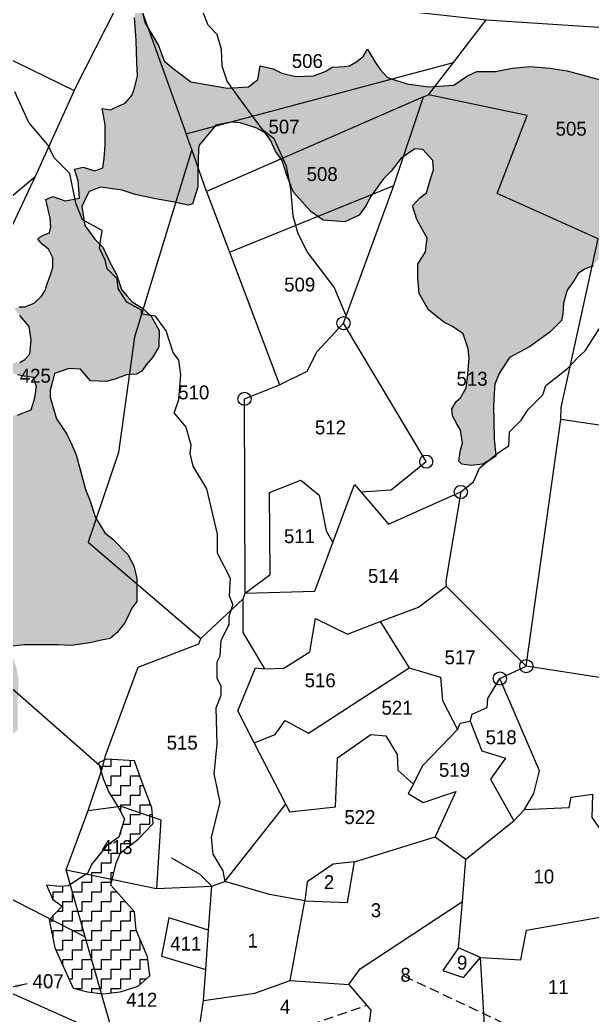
# Model space of a CAD drawing. Header units: metres. Extents: x 287585 to 289459, y 1999646 to 2003273.
# Drawn here: x 288528 to 288827, y 2001713 to 2002233 of the extents above; entities that cross this region are included whole.
import ezdxf
from ezdxf.enums import TextEntityAlignment as Align

# ---------------------------------------------------------------- set-up
doc = ezdxf.new("R2010")
doc.units = ezdxf.units.M
doc.header["$MEASUREMENT"] = 0
doc.linetypes.add('DASHED', pattern=[0.75, 0.5, -0.25])
for name, color, linetype in [('LINE_FOOTPATH', 1, 'DASHED'), ('LINE_WATER', 4, 'Continuous'), ('POLY_HATCH', 12, 'Continuous'), ('POLY_PARCEL', 6, 'Continuous'), ('SYM_ARROW', 1, 'Continuous'), ('SYM_STONE', 1, 'Continuous'), ('TEXT_PARCEL', 7, 'Continuous')]:
    doc.layers.add(name, color=color, linetype=linetype)
doc.styles.get("Standard").update_dxf_attribs({"font": 'arial.ttf'})
doc.styles.add('TEXT_MAP', font='')
doc.styles.get('TEXT_MAP').set_extended_font_data('Kruti Dev 050')
doc.dimstyles.get("Standard").update_dxf_attribs({"dimtxt": 0.18, "dimasz": 0.18, "dimexe": 0.18, "dimexo": 0.0625, "dimgap": 0.09, "dimtad": 0, "dimtih": 1, "dimtoh": 1, "dimdec": 4, "dimzin": 0, "dimdsep": 46, "dimtxsty": 'Standard', "dimcen": 0.09, "dimadec": 0, "dimazin": 0, "dimtfac": 1, "dimtdec": 4, "dimtofl": 0, "dimtmove": 0, "dimatfit": 3, "dimfxl": 1, "dimtolj": 1, "dimtzin": 0, "dimarcsym": 0})
pattern_1 = [(0, (287080.588, 1999474.532), (5.050251, 5.050251), [5.050251, -5.050251]), (90, (287085.6385, 1999474.532), (-5.050251, 5.050251), [5.050251, -5.050251])]

# ---------------------------------------------------------------- blocks, each defined once
blk = doc.blocks.new('STONE')
blk.add_circle((0, 0), 0.851)
blk = doc.blocks.new('TEXTARROW')
blk.add_leader([(0.04, -0.01), (8.68, -0.01)], dimstyle='Standard', override={"dimtxt": 2.5, "dimasz": 2.5, "dimexe": 1.25, "dimexo": 0.625, "dimgap": 0.625, "dimtad": 1, "dimtih": 0, "dimtoh": 0, "dimzin": 8, "dimcen": 2.5, "dimtofl": 1})

msp = doc.modelspace()

# ---------------------------------------------------------------- hatches: boundary and pattern name
at = {"layer": 'POLY_HATCH'}
h = msp.add_hatch(dxfattribs=at)
h.set_pattern_fill('ZIGZAG', color=256, scale=40.402007, style=0)
h.set_pattern_definition(pattern_1)
h.paths.add_polyline_path([(288923.38, 2002186.67), (288918.85, 2002193.07), (288913.58, 2002200.6), (288906.69, 2002214.26), (288904.8, 2002207.86), (288901.79, 2002204.85), (288897.27, 2002202.21), (288892, 2002201.46), (288884.46, 2002201.84), (288878.43, 2002204.1), (288872.03, 2002206.73), (288863.74, 2002209.74), (288859.22, 2002210.12), (288856.58, 2002208.24), (288853.57, 2002204.1), (288848.67, 2002201.84), (288843.02, 2002200.71), (288834.73, 2002200.71), (288823.43, 2002203.72), (288813.64, 2002206.35), (288804.6, 2002207.86), (288794.42, 2002208.61), (288785.01, 2002207.86), (288776.34, 2002205.98), (288766.55, 2002205.98), (288761.65, 2002203.72), (288754.49, 2002198.82), (288741.31, 2002198.07), (288730.01, 2002199.58), (288719.83, 2002202.97), (288716.07, 2002207.11), (288713.43, 2002210.87), (288709.46, 2002217.65), (288707.2, 2002213.89), (288703.81, 2002211.25), (288700.04, 2002208.99), (288697.4, 2002208.62), (288691, 2002208.24), (288687.23, 2002205.98), (288681.2, 2002203.72), (288671.79, 2002203.34), (288664.63, 2002205.23), (288660.11, 2002207.49), (288653.33, 2002208.99), (288652.2, 2002201.84), (288647.3, 2002198.07), (288636.37, 2002197.32), (288617.16, 2002200.71), (288606.99, 2002208.24), (288603.22, 2002211.63), (288600.21, 2002219.53), (288593.05, 2002231.58), (288590.79, 2002240.99), (288588.53, 2002242.88), (288587.78, 2002234.22), (288588.53, 2002222.17), (288588.91, 2002210.87), (288589.28, 2002203.72), (288587.78, 2002197.32), (288586.27, 2002193.55), (288582.88, 2002189.41), (288577.61, 2002187.15), (288575.35, 2002186.02), (288570.82, 2002186.78), (288571.58, 2002183.01), (288572.33, 2002178.12), (288572.33, 2002167.95), (288571.89, 2002160.6), (288571.14, 2002155.71), (288566.99, 2002154.2), (288560.96, 2002156.09), (288556.44, 2002154.96), (288558.33, 2002148.93), (288559.08, 2002139.9), (288551.55, 2002138.39), (288545.14, 2002140.65), (288541.37, 2002139.14), (288543.64, 2002129.36), (288544.01, 2002124.84), (288543.26, 2002121.83), (288540.62, 2002120.7), (288538.36, 2002119.57), (288537.23, 2002118.44), (288539.49, 2002115.8), (288542.88, 2002113.17), (288545.14, 2002108.65), (288545.14, 2002103.75), (288544.01, 2002100.36), (288542.13, 2002095.09), (288540.43, 2002090.01), (288535.35, 2002084.93), (288530.45, 2002083.05), (288527.44, 2002083.05), (288524.8, 2002082.29), (288527.81, 2002078.53), (288532.71, 2002072.88), (288533.84, 2002065.73), (288533.09, 2002058.57), (288529.27, 2002054.22), (288524.42, 2002053.68), (288511.61, 2002056.31), (288515, 2002052.17), (288521.03, 2002049.16), (288526.68, 2002047.65), (288530.07, 2002046.9), (288534.97, 2002046.15), (288536.48, 2002041.25), (288535.72, 2002035.61), (288533.84, 2002029.21), (288526.68, 2002026.57), (288520.66, 2002025.82), (288505.21, 2002025.82), (288496.48, 2002022.96), (288487.06, 2002015.05), (288484.43, 2002009.4), (288482.17, 2002003), (288481.41, 2001995.85), (288485.56, 2001991.33), (288488.95, 2001988.7), (288497.61, 2001985.68), (288500.62, 2001982.3), (288502.13, 2001978.15), (288499.87, 2001974.39), (288494.6, 2001970.62), (288489.7, 2001967.24), (288488.57, 2001964.22), (288494.97, 2001954.43), (288497.23, 2001946.9), (288498.36, 2001938.24), (288496.86, 2001932.22), (288493.84, 2001927.7), (288485.56, 2001926.57), (288472.37, 2001926.2), (288468.98, 2001926.95), (288461.45, 2001927.7), (288449.01, 2001930.34), (288444.49, 2001931.09), (288446.38, 2001925.82), (288448.26, 2001919.42), (288448.26, 2001911.14), (288445.25, 2001903.98), (288442.61, 2001903.61), (288435.45, 2001908.88), (288429.42, 2001917.54), (288427.16, 2001927.7), (288423.77, 2001932.97), (288418.88, 2001934.1), (288415.49, 2001930.34), (288409.08, 2001925.82), (288406.07, 2001924.31), (288402.68, 2001924.69), (288400.42, 2001926.95), (288397.4, 2001929.96), (288396.22, 2001927.22), (288393.96, 2001925.34), (288391.7, 2001922.33), (288389.82, 2001918.94), (288384.92, 2001916.3), (288382.28, 2001913.67), (288378.52, 2001909.9), (288378.89, 2001905.39), (288380.78, 2001898.61), (288381.53, 2001894.47), (288390.95, 2001889.2), (288398.48, 2001883.17), (288406.02, 2001883.55), (288413.36, 2001887.67), (288427.3, 2001889.55), (288434.08, 2001890.3), (288447.27, 2001888.8), (288458.94, 2001883.52), (288463.84, 2001877.5), (288471, 2001866.58), (288481.17, 2001858.67), (288488.33, 2001855.29), (288495.86, 2001853.03), (288511.68, 2001856.04), (288519.6, 2001856.79), (288526.75, 2001862.06), (288526.75, 2001871.85), (288526.75, 2001877.12), (288527.13, 2001888.8), (288526, 2001894.82), (288524.12, 2001900.09), (288524.12, 2001905.74), (288530.14, 2001906.49), (288536.17, 2001906.49), (288547.47, 2001906.49), (288554.63, 2001906.11), (288564.43, 2001907.62), (288569.7, 2001908.75), (288574.97, 2001909.88), (288578.74, 2001912.89), (288582.51, 2001917.79), (288584.39, 2001921.55), (288586.28, 2001925.69), (288588.91, 2001929.08), (288588.91, 2001936.99), (288588.91, 2001941.13), (288587.34, 2001947.74), (288584.32, 2001953.77), (288576.41, 2001961.67), (288572.27, 2001965.06), (288567.37, 2001972.97), (288564.36, 2001982.01), (288562.1, 2001987.65), (288559.46, 2001997.44), (288557.2, 2002005.73), (288554.94, 2002011), (288552.3, 2002016.64), (288549.66, 2002020.79), (288547.03, 2002024.55), (288545.14, 2002030.95), (288543.06, 2002037.7), (288544.77, 2002043.38), (288545.9, 2002048.27), (288553.43, 2002050.91), (288559.46, 2002050.53), (288564.73, 2002044.51), (288573.02, 2002044.13), (288577.54, 2002045.26), (288583.57, 2002047.52), (288588.84, 2002047.89), (288591.48, 2002049.4), (288593.74, 2002052.79), (288597.13, 2002056.55), (288600.52, 2002062.2), (288600.53, 2002070.67), (288596.39, 2002078.2), (288591.87, 2002082.34), (288586.59, 2002085.73), (288583.95, 2002088.74), (288580.94, 2002092.13), (288578.3, 2002100.04), (288575.29, 2002105.31), (288571.15, 2002114.34), (288567, 2002118.48), (288561.73, 2002125.64), (288560.22, 2002135.43), (288562.48, 2002140.32), (288563.99, 2002143.33), (288570.02, 2002145.59), (288581.32, 2002144.09), (288588.1, 2002141.83), (288598.65, 2002139.57), (288608.68, 2002137.73), (288615.84, 2002136.22), (288618.1, 2002136.97), (288620.74, 2002145.63), (288620.74, 2002153.16), (288621.16, 2002167.07), (288630.16, 2002178.01), (288638.07, 2002179.52), (288642.97, 2002179.14), (288651.63, 2002176.51), (288656.15, 2002173.87), (288658.79, 2002170.1), (288661.42, 2002164.46), (288664.81, 2002159.56), (288667.45, 2002151.28), (288670.84, 2002143), (288679.88, 2002132.83), (288686.29, 2002128.31), (288697.59, 2002127.56), (288705.12, 2002130.95), (288708.51, 2002135.84), (288711.15, 2002140.74), (288717.56, 2002149.77), (288721.7, 2002153.92), (288726.97, 2002160.69), (288734.13, 2002165.59), (288738.28, 2002165.21), (288743.55, 2002159.56), (288743.93, 2002154.67), (288742.42, 2002150.53), (288740.16, 2002142.62), (288736.77, 2002139.98), (288733, 2002135.84), (288735.26, 2002128.69), (288740.54, 2002118.9), (288739.78, 2002111.75), (288735.64, 2002105.35), (288735.64, 2002098.19), (288736.45, 2002090.11), (288741.35, 2002081.45), (288749.26, 2002075.05), (288753.78, 2002072.79), (288759.43, 2002069.03), (288762.07, 2002061.12), (288762.44, 2002056.23), (288761.69, 2002046.06), (288760.94, 2002040.79), (288757.92, 2002035.52), (288755.66, 2002033.64), (288753.4, 2002029.87), (288753.78, 2002026.11), (288756.04, 2002021.97), (288757.92, 2002018.58), (288759.05, 2002011.8), (288757.92, 2002008.41), (288757.17, 2002002.39), (288758.67, 2002000.88), (288763.57, 2002000.13), (288769.6, 2002000.88), (288775.25, 2002004.27), (288776.38, 2002005.02), (288775.63, 2002014.06), (288775.25, 2002031.38), (288775.63, 2002037.78), (288776, 2002042.67), (288778.26, 2002048.32), (288783.54, 2002056.6), (288794.09, 2002062.25), (288804.63, 2002069.78), (288810.74, 2002075.98), (288811.49, 2002079.36), (288811.87, 2002085.01), (288813.75, 2002091.79), (288817.14, 2002096.68), (288819.4, 2002100.45), (288822.79, 2002102.71), (288827.31, 2002104.59), (288831.83, 2002109.86), (288832.59, 2002114), (288835.6, 2002121.16), (288840.12, 2002124.17), (288843.89, 2002128.31), (288843.51, 2002130.57), (288847.28, 2002133.2), (288851.12, 2002133.2), (288857.45, 2002130.57), (288860.46, 2002126.43), (288868.37, 2002123.41), (288878.55, 2002118.9), (288889.85, 2002114.76), (288893.99, 2002112.5), (288900.02, 2002111.37), (288903.41, 2002112.12), (288906.42, 2002113.63), (288912.45, 2002118.14), (288918.85, 2002123.41), (288925.64, 2002129.44), (288928.65, 2002134.33), (288930.16, 2002138.85), (288931.29, 2002149.39), (288932.79, 2002159.18), (288933.17, 2002168.6), (288929.4, 2002175)])
h = msp.add_hatch(dxfattribs=at)
h.set_pattern_fill('ZIGZAG', color=256, scale=40.402007, style=0)
h.set_pattern_definition(pattern_1)
h.paths.add_polyline_path([(288555.67, 2001727.2), (288563.16, 2001725.16), (288571.32, 2001724.14), (288580.16, 2001725.16), (288589.69, 2001728.22), (288595.81, 2001733.66), (288594.45, 2001743.51), (288588.67, 2001757.45), (288587.65, 2001766.97), (288575.4, 2001780.91), (288579.16, 2001796.86), (288589.69, 2001805.05), (288597.51, 2001813.2), (288596.83, 2001821.36), (288591.73, 2001834.62), (288587.65, 2001845.84), (288573.02, 2001846.86), (288568.94, 2001844.82), (288571.32, 2001836.66), (288574.38, 2001829.52), (288579.14, 2001821.7), (288582.55, 2001815.58), (288579.48, 2001806.07), (288573.36, 2001801.65), (288565.2, 2001791.79), (288563.16, 2001787.03), (288558.05, 2001783.97), (288553.29, 2001780.57), (288548.87, 2001780.23), (288541.73, 2001780.91), (288545.13, 2001773.43), (288549.89, 2001770.03), (288543.09, 2001762.89), (288546.15, 2001748.27)])

# ---------------------------------------------------------------- linework, layer by layer
at = {"layer": 'LINE_FOOTPATH', "ltscale": 10, "flags": 128}
for points in [[(288728.45, 2001733.55), (288786.77, 2001705.94), (288862.19, 2001693.23), (288921.39, 2001664.75), (288950.77, 2001652.48), (288974.7, 2001649.75), (288981.28, 2001646.68), (289090.46, 2001568.24), (289115.45, 2001550.71), (289165.44, 2001559.03), (289200.52, 2001560.59)], [(288618.27, 2001680.35), (288668.38, 2001704.19), (288708.94, 2001718.22)]]:
    msp.add_lwpolyline(points, dxfattribs=at)
at = {"layer": 'LINE_WATER'}
for points in [[(288698.35, 2002078.43), (288692, 2002093.33), (288678.04, 2002111.63), (288673.25, 2002121.22), (288670.63, 2002130.37), (288669.32, 2002144.76), (288667.14, 2002156.53), (288660.6, 2002170.91), (288654.93, 2002175.27), (288642.72, 2002191.83), (288636.18, 2002200.98), (288633.56, 2002208.83), (288633.12, 2002217.55), (288630.94, 2002225.39), (288626.14, 2002230.19), (288620.91, 2002243.7)], [(288532.49, 2002179.31), (288525.26, 2002195.48)], [(288608.36, 2002027.49), (288610.93, 2002034.67), (288611.95, 2002047.5), (288610.93, 2002055.2), (288607.85, 2002059.3), (288604.25, 2002070.59), (288598.61, 2002078.29), (288591.43, 2002079.31), (288591.43, 2002081.36), (288583.73, 2002085.47), (288579.11, 2002092.65), (288578.6, 2002097.78), (288573.47, 2002102.91), (288572.44, 2002107.53), (288569.36, 2002113.69), (288569.88, 2002116.26), (288570.9, 2002122.93), (288560.64, 2002128.57), (288557.05, 2002137.29), (288553.97, 2002152.69), (288545.76, 2002160.9), (288542.47, 2002167.73), (288532.49, 2002179.31)], [(288758.15, 2001986.38), (288764.75, 2001991.65), (288767.97, 2001998.89), (288770.79, 2002001.3), (288778.43, 2002007.34), (288783.27, 2002010.56), (288783.67, 2002017.8), (288789.71, 2002023.83), (288793.33, 2002029.47), (288800.98, 2002037.11), (288802.59, 2002041.94), (288813.86, 2002050.79), (288819.5, 2002056.83), (288823.12, 2002060.04), (288832.38, 2002074.53), (288836.4, 2002079.76), (288843.65, 2002095.05), (288845.66, 2002101.89), (288849.29, 2002104.7), (288857.04, 2002105.73), (288869.11, 2002116.59)], [(288608.36, 2002027.49), (288614.52, 2002020.3), (288617.08, 2002011.07), (288616.57, 2002006.45), (288618.11, 2001999.78), (288625.29, 2001987.98), (288630.94, 2001964.38), (288630.94, 2001954.63), (288637.61, 2001941.29), (288637.09, 2001932.05), (288639.15, 2001927.43)], [(288635.04, 2001782.74), (288634.02, 2001788.38), (288628.88, 2001797.1), (288627.86, 2001805.83), (288632.48, 2001824.3), (288629.4, 2001839.18), (288630.94, 2001854.57), (288630.42, 2001873.56), (288632.99, 2001880.23), (288632.99, 2001884.84), (288630.94, 2001888.95), (288630.94, 2001897.67), (288632.48, 2001900.75), (288632.99, 2001908.96), (288637.09, 2001917.17), (288637.09, 2001921.28), (288639.15, 2001927.43)], [(288628.19, 2001780.44), (288622.11, 2001786.6), (288607.22, 2001795.05)]]:
    msp.add_lwpolyline(points, dxfattribs=at)
at = {"layer": 'POLY_HATCH'}
for points in [[(288590.79, 2002240.99), (288593.05, 2002231.58), (288600.21, 2002219.53), (288603.22, 2002211.63), (288606.99, 2002208.24), (288617.16, 2002200.71), (288636.37, 2002197.32), (288647.3, 2002198.07), (288652.2, 2002201.84), (288653.33, 2002208.99), (288660.11, 2002207.49), (288664.63, 2002205.23), (288671.79, 2002203.34), (288681.2, 2002203.72), (288687.23, 2002205.98), (288691, 2002208.24), (288697.4, 2002208.62), (288700.04, 2002208.99), (288703.81, 2002211.25), (288707.2, 2002213.89), (288709.46, 2002217.65), (288713.43, 2002210.87), (288716.07, 2002207.11), (288719.83, 2002202.97), (288730.01, 2002199.58), (288741.31, 2002198.07), (288754.49, 2002198.82), (288761.65, 2002203.72), (288766.55, 2002205.98), (288776.34, 2002205.98), (288785.01, 2002207.86), (288794.42, 2002208.61), (288804.6, 2002207.86), (288813.64, 2002206.35), (288823.43, 2002203.72), (288834.73, 2002200.71)], [(288527.44, 2002083.05), (288530.45, 2002083.05), (288535.35, 2002084.93), (288539.11, 2002088.69), (288541, 2002091.7), (288542.13, 2002095.09), (288544.01, 2002100.36), (288545.14, 2002103.75), (288545.14, 2002108.65), (288542.88, 2002113.17), (288539.49, 2002115.8), (288537.23, 2002118.44), (288538.36, 2002119.57), (288540.62, 2002120.7), (288543.26, 2002121.83), (288544.01, 2002124.84), (288543.64, 2002129.36), (288541.37, 2002139.14), (288545.14, 2002140.65), (288551.55, 2002138.39), (288559.08, 2002139.9), (288558.33, 2002148.93), (288556.44, 2002154.96), (288560.96, 2002156.09), (288566.99, 2002154.2), (288571.14, 2002155.71), (288571.89, 2002160.6), (288572.33, 2002167.95), (288572.33, 2002178.12), (288571.58, 2002183.01), (288570.82, 2002186.78), (288575.35, 2002186.02), (288577.61, 2002187.15), (288582.88, 2002189.41), (288586.27, 2002193.55), (288587.78, 2002197.32), (288589.28, 2002203.72), (288588.91, 2002210.87), (288588.53, 2002222.17), (288587.78, 2002234.22)], [(288827.31, 2002104.59), (288822.79, 2002102.71), (288819.4, 2002100.45), (288817.14, 2002096.68), (288813.75, 2002091.79), (288811.87, 2002085.01), (288811.49, 2002079.36), (288810.74, 2002075.98), (288804.63, 2002069.78), (288794.09, 2002062.25), (288783.54, 2002056.6), (288778.26, 2002048.32), (288776, 2002042.67), (288775.63, 2002037.78), (288775.25, 2002031.38), (288775.63, 2002014.06), (288776.38, 2002005.02), (288775.25, 2002004.27), (288769.6, 2002000.88), (288763.57, 2002000.13), (288758.67, 2002000.88), (288757.17, 2002002.39), (288757.92, 2002008.41), (288759.05, 2002011.8), (288757.92, 2002018.58), (288756.04, 2002021.97), (288753.78, 2002026.11), (288753.4, 2002029.87), (288755.66, 2002033.64), (288757.92, 2002035.52), (288760.94, 2002040.79), (288761.69, 2002046.06), (288762.44, 2002056.23), (288762.07, 2002061.12), (288759.43, 2002069.03), (288753.78, 2002072.79), (288749.26, 2002075.05), (288741.35, 2002081.45), (288736.45, 2002090.11), (288735.64, 2002098.19), (288735.64, 2002105.35), (288739.78, 2002111.75), (288740.54, 2002118.9), (288735.26, 2002128.69), (288733, 2002135.84), (288736.77, 2002139.98), (288740.16, 2002142.62), (288742.42, 2002150.53), (288743.93, 2002154.67), (288743.55, 2002159.56), (288738.28, 2002165.21), (288734.13, 2002165.59), (288726.97, 2002160.69), (288721.7, 2002153.92), (288717.56, 2002149.77), (288711.15, 2002140.74), (288708.51, 2002135.84), (288705.12, 2002130.95), (288697.59, 2002127.56), (288686.29, 2002128.31), (288679.88, 2002132.83), (288670.84, 2002143), (288667.45, 2002151.28), (288664.81, 2002159.56), (288661.42, 2002164.46), (288658.79, 2002170.1), (288656.15, 2002173.87), (288651.63, 2002176.51), (288642.97, 2002179.14), (288638.07, 2002179.52), (288630.16, 2002178.01), (288621.49, 2002167.47), (288621.12, 2002165.59), (288620.74, 2002153.16), (288620.74, 2002145.63), (288618.1, 2002136.97), (288615.84, 2002136.22), (288608.68, 2002137.73), (288598.65, 2002139.57), (288588.1, 2002141.83), (288581.32, 2002144.09), (288570.02, 2002145.59), (288563.99, 2002143.33), (288562.48, 2002140.32), (288560.22, 2002135.43), (288561.73, 2002125.64), (288567, 2002118.48), (288571.15, 2002114.34), (288575.29, 2002105.31), (288578.3, 2002100.04), (288580.94, 2002092.13), (288583.95, 2002088.74), (288586.59, 2002085.73), (288591.87, 2002082.34), (288596.39, 2002078.2), (288600.53, 2002070.67), (288600.52, 2002062.2), (288597.13, 2002056.55), (288593.74, 2002052.79), (288591.48, 2002049.4), (288588.84, 2002047.89), (288583.57, 2002047.52), (288577.54, 2002045.26), (288573.02, 2002044.13), (288564.73, 2002044.51), (288559.46, 2002050.53), (288553.43, 2002050.91), (288545.9, 2002048.27), (288544.77, 2002043.38), (288543.64, 2002039.61), (288543.64, 2002035.85), (288545.14, 2002030.95), (288547.03, 2002024.55), (288549.66, 2002020.79), (288552.3, 2002016.64), (288554.94, 2002011), (288557.2, 2002005.73), (288559.46, 2001997.44), (288562.1, 2001987.65), (288564.36, 2001982.01), (288567.37, 2001972.97), (288572.27, 2001965.06), (288576.41, 2001961.67), (288584.32, 2001953.77), (288587.34, 2001947.74), (288588.91, 2001941.13), (288588.91, 2001936.99), (288588.91, 2001929.08), (288586.28, 2001925.69), (288584.39, 2001921.55), (288582.51, 2001917.79), (288578.74, 2001912.89), (288574.97, 2001909.88), (288569.7, 2001908.75), (288564.43, 2001907.62), (288554.63, 2001906.11), (288547.47, 2001906.49), (288536.17, 2001906.49), (288530.14, 2001906.49), (288524.12, 2001905.74)], [(288527.81, 2002054.05), (288530.45, 2002055.56), (288533.09, 2002058.57), (288533.84, 2002065.73), (288532.71, 2002072.88), (288527.81, 2002078.53)], [(288526.68, 2002026.57), (288533.84, 2002029.21), (288535.72, 2002035.61), (288536.48, 2002041.25), (288534.97, 2002046.15), (288530.07, 2002046.9), (288526.68, 2002047.65)], [(288555.67, 2001727.2), (288563.16, 2001725.16), (288571.32, 2001724.14), (288580.16, 2001725.16), (288589.69, 2001728.22), (288595.81, 2001733.66), (288594.45, 2001743.51), (288588.67, 2001757.45), (288587.65, 2001766.97), (288575.4, 2001780.91), (288578.12, 2001792.47), (288580.5, 2001797.91), (288589.69, 2001805.05), (288597.51, 2001813.2), (288596.83, 2001821.36), (288591.73, 2001834.62), (288587.65, 2001845.84), (288573.02, 2001846.86), (288568.94, 2001844.82), (288571.32, 2001836.66), (288574.38, 2001829.52), (288579.14, 2001821.7), (288579.14, 2001821.7), (288582.55, 2001815.58), (288579.48, 2001806.07), (288573.36, 2001801.65), (288565.2, 2001791.79), (288563.16, 2001787.03), (288558.05, 2001783.97), (288553.29, 2001780.57), (288548.87, 2001780.23), (288541.73, 2001780.91), (288545.13, 2001773.43), (288549.89, 2001770.03), (288543.09, 2001762.89), (288546.15, 2001748.27), (288555.67, 2001727.2)]]:
    msp.add_lwpolyline(points, dxfattribs=at)
at = {"layer": 'POLY_PARCEL'}
for points in [[(288556.2, 2002196.12), (288578.73, 2002240.27), (288584.28, 2002249.33)], [(288587.51, 2002249.02), (288614.78, 2002173.53)], [(288736.58, 2002236.77), (288771.39, 2002232.97)], [(288480.53, 2002233.01), (288556.2, 2002196.12)], [(288754.27, 2002210.65), (288771.39, 2002232.97)], [(288771.39, 2002232.97), (288851.67, 2002227.72)], [(288614.78, 2002173.53), (288754.27, 2002210.65)], [(288741.34, 2002193.8), (288754.27, 2002210.65)], [(288556.2, 2002196.12), (288535.88, 2002151.14)], [(288738.7, 2002192.78), (288741.34, 2002193.8)], [(288829.97, 2002118.61), (288777.22, 2002142.38), (288792.79, 2002183), (288741.34, 2002193.8)], [(288738.7, 2002192.78), (288625.38, 2002143.37)], [(288723.25, 2002146.4), (288738.7, 2002192.78)], [(288617.66, 2002165.35), (288614.78, 2002173.53)], [(288617.66, 2002165.35), (288587.7, 2002067.2), (288579.34, 2002007.05), (288563.61, 2001960.21), (288622.35, 2001909.84)], [(288625.38, 2002143.37), (288617.66, 2002165.35)], [(288419.98, 2002040.27), (288416.88, 2002028.57), (288436.17, 2002022.02), (288432.38, 2002032.7), (288441.34, 2002071.6), (288535.88, 2002151.14)], [(288535.88, 2002151.14), (288461.09, 2001992.31)], [(288637.36, 2002111.62), (288723.25, 2002146.4)], [(288696.93, 2002074.53), (288723.25, 2002146.4)], [(288625.38, 2002143.37), (288637.36, 2002111.62)], [(288810.49, 2002024.22), (288810.52, 2002030.47), (288829.97, 2002118.61)], [(288637.36, 2002111.62), (288663.51, 2002042.37)], [(288663.51, 2002042.37), (288677.99, 2002049.51), (288683.12, 2002059.77), (288696.93, 2002074.53)], [(288705.87, 2001986.5), (288721.71, 2001987.44), (288740.12, 2002002.23), (288696.93, 2002074.53)], [(288645.52, 2001933.46), (288645.21, 2002034.99), (288663.51, 2002042.37)], [(288792.36, 2001895.36), (288810.49, 2002024.22)], [(288904.84, 2002010.32), (288810.49, 2002024.22)], [(288645.52, 2001933.46), (288658.54, 2001943.34), (288658.21, 2001986.05), (288674.65, 2001992.62), (288684.18, 2001984.74), (288687.8, 2001966.01), (288691.34, 2001959.97)], [(288691.34, 2001959.97), (288702.59, 2001990.32), (288705.87, 2001986.5)], [(288705.87, 2001986.5), (288720.35, 2001969.63), (288758.15, 2001986.38), (288750.26, 2001939.73), (288750.59, 2001937.1)], [(288645.52, 2001933.46), (288681.88, 2001934.47), (288691.34, 2001959.97)], [(288466.6, 2001933.77), (288571, 2001842.29)], [(288644.56, 2001930.58), (288645.52, 2001933.46)], [(288716.07, 2001918.7), (288736.13, 2001926.26), (288750.59, 2001937.1)], [(288750.59, 2001937.1), (288792.36, 2001895.36)], [(288622.35, 2001909.84), (288644.56, 2001930.58)], [(288655.8, 2001894), (288644.56, 2001912.93), (288644.56, 2001930.58)], [(288655.8, 2001894), (288665.77, 2001894.38), (288679.25, 2001902.93), (288682.21, 2001920.34), (288698.98, 2001912.13), (288716.07, 2001918.7)], [(288716.07, 2001918.7), (288731.2, 2001894.54)], [(288571, 2001842.29), (288572.6, 2001848.71), (288589.61, 2001894.91), (288621.4, 2001907.1), (288622.35, 2001909.84)], [(288650.3, 2001855.24), (288641.67, 2001872.05), (288650.98, 2001894.51), (288655.8, 2001894)], [(288650.3, 2001855.24), (288661.18, 2001859.71), (288666.44, 2001866.94), (288678.6, 2001860.37), (288731.2, 2001894.54)], [(288731.2, 2001894.54), (288747.64, 2001889.61), (288748.63, 2001877.45), (288756.52, 2001862.34)], [(288778.54, 2001888.95), (288792.36, 2001895.36)], [(288884.45, 2001883.69), (288854.18, 2001885.85), (288792.36, 2001895.36)], [(288763.09, 2001866.61), (288764.08, 2001870.22), (288771.97, 2001873.84), (288772.3, 2001878.44), (288778.54, 2001888.95)], [(288791.41, 2001820.46), (288796.35, 2001828.83), (288799.31, 2001840.66), (288778.54, 2001888.95)], [(288756.52, 2001862.34), (288757.83, 2001865.62), (288763.09, 2001866.61)], [(288763.09, 2001866.61), (288769.06, 2001851.17), (288781.55, 2001847.23), (288773.66, 2001836.39), (288785.82, 2001814.55)], [(288733.5, 2001833.75), (288738.1, 2001843.28), (288756.52, 2001862.34)], [(288666.71, 2001823.28), (288650.3, 2001855.24)], [(288666.71, 2001823.28), (288668.74, 2001819.3), (288692.74, 2001821.93), (288693.72, 2001847.55), (288711.15, 2001859.71), (288719.04, 2001859.05), (288724.95, 2001849.2), (288725.28, 2001840.98), (288733.5, 2001833.75)], [(288563.6, 2001820.02), (288571, 2001842.29)], [(288733.5, 2001833.75), (288730.6, 2001828.83), (288738.49, 2001824.23), (288755.58, 2001829.81), (288744.73, 2001806.16)], [(288791.41, 2001820.46), (288814.76, 2001821.6), (288815.74, 2001826.86), (288826.92, 2001828.5), (288826.59, 2001816.34), (288834.48, 2001805.17), (288838.1, 2001804.51)], [(288552.04, 2001788.9), (288563.6, 2001820.02)], [(288563.6, 2001820.02), (288580.65, 2001822.23), (288601.52, 2001815.17), (288599.27, 2001779.24)], [(288634.93, 2001782.86), (288666.71, 2001823.28)], [(288785.82, 2001814.55), (288791.41, 2001820.46)], [(288760.83, 2001794.51), (288785.82, 2001814.55)], [(288461.42, 2001805.35), (288561.99, 2001753.93)], [(288702.58, 2001793.19), (288744.73, 2001806.16)], [(288744.73, 2001806.16), (288760.83, 2001794.51)], [(288702.58, 2001793.19), (288691.41, 2001791.87), (288677.93, 2001782.67), (288676.61, 2001772.82)], [(288676.61, 2001772.82), (288698.97, 2001771.83), (288702.58, 2001793.19)], [(288758.96, 2001772.5), (288760.83, 2001794.51)], [(288552.04, 2001788.9), (288599.27, 2001779.24)], [(288561.99, 2001753.93), (288552.04, 2001788.9)], [(288628.19, 2001780.44), (288634.93, 2001782.86)], [(288676.61, 2001772.82), (288658.2, 2001776.1), (288634.93, 2001782.86)], [(288599.27, 2001779.24), (288628.19, 2001780.44)], [(288626.46, 2001757.38), (288628.19, 2001780.44)], [(288669.05, 2001731.09), (288676.61, 2001772.82)], [(288699.62, 2001729.12), (288705.54, 2001737.33), (288758.96, 2001772.5)], [(288756.89, 2001748.18), (288758.96, 2001772.5)], [(288768.4, 2001743.25), (288789.51, 2001741.93), (288792.47, 2001757.37), (288847.7, 2001767.23)], [(288626.46, 2001757.38), (288605.69, 2001763.84), (288601.84, 2001743.95), (288624.91, 2001736.89)], [(288624.91, 2001736.89), (288626.46, 2001757.38)], [(288577.21, 2001700.53), (288561.99, 2001753.93)], [(288756.89, 2001748.18), (288748.74, 2001736.35), (288759.59, 2001732.73), (288768.4, 2001743.25)], [(288768.4, 2001743.25), (288756.89, 2001748.18)], [(288770.7, 2001705.01), (288768.4, 2001743.25)], [(288623.7, 2001720.77), (288624.91, 2001736.89)], [(288623.7, 2001720.77), (288650.64, 2001724.52), (288669.05, 2001731.09)], [(288669.05, 2001731.09), (288699.62, 2001729.12)], [(288577.21, 2001700.53), (288518.59, 2001726.59)], [(288699.62, 2001729.12), (288711.13, 2001715.65), (288710.14, 2001707.76)], [(288621.38, 2001704.33), (288623.7, 2001720.77)]]:
    msp.add_lwpolyline(points, dxfattribs=at)

# ---------------------------------------------------------------- block references
at = {"layer": 'SYM_ARROW', "xscale": 2.575741820149255, "yscale": 2.575741820149255, "zscale": 2.575741820149255, "rotation": 193.0717917470493}
msp.add_blockref('TEXTARROW', (288531.77, 2001729.48), dxfattribs=at)
at = {"layer": 'SYM_STONE', "xscale": 4.040200686557343, "yscale": 4.040200686557343, "zscale": 4.040200686557343}
for p in [(288696.93, 2002074.53), (288645.21, 2002034.99), (288740.12, 2002002.23), (288758.15, 2001986.38), (288792.36, 2001895.36), (288778.54, 2001888.95)]:
    msp.add_blockref('STONE', p, dxfattribs=at)

# ---------------------------------------------------------------- texts
at = {"layer": 'TEXT_PARCEL', "style": 'TEXT_MAP'}
for s, height, p in [('506', 7.272, (288678, 2002211.51)), ('507', 7.272, (288665.83, 2002177.22)), ('505', 7.272, (288815.79, 2002176.15)), ('508', 7.272, (288685.74, 2002152.46)), ('509', 7.272, (288674.03, 2002094.71)), ('425', 7.272, (288535.9, 2002047.09)), ('513', 7.272, (288764.05, 2002045.52)), ('510', 7.272, (288618.68, 2002038.4)), ('512', 7.272, (288690.09, 2002020.1)), ('511', 7.272, (288673.91, 2001963.23)), ('514', 7.272, (288717.79, 2001942.47)), ('517', 7.272, (288757.79, 2001899.95)), ('516', 7.272, (288684.7, 2001887.99)), ('521', 7.272, (288724.84, 2001873.66)), ('518', 7.272, (288779.22, 2001858.24)), ('515', 7.272, (288612.64, 2001855.38)), ('519', 7.272, (288754.87, 2001841.21)), ('522', 7.272, (288705.45, 2001816.54)), ('413', 7.272, (288578.56, 2001800.87)), ('10', 7.272, (288801.53, 2001785.49)), ('2', 7.27, (288689.35, 2001782.58)), ('3', 7.27, (288713.83, 2001767.88)), ('411', 7.272, (288614.52, 2001750.45)), ('1', 7.27, (288649.45, 2001752.01)), ('9', 7.27, (288758.85, 2001740.5)), ('8', 7.27, (288729.29, 2001734.15)), ('407', 7.272, (288542.61, 2001730.79)), ('11', 7.272, (288809.05, 2001727.73)), ('412', 7.272, (288591.53, 2001721.16)), ('4', 7.27, (288666.38, 2001717.54))]:
    msp.add_text(s, height=height, dxfattribs=at).set_placement(p, align=Align.MIDDLE)

doc.saveas('drawing.dxf')
